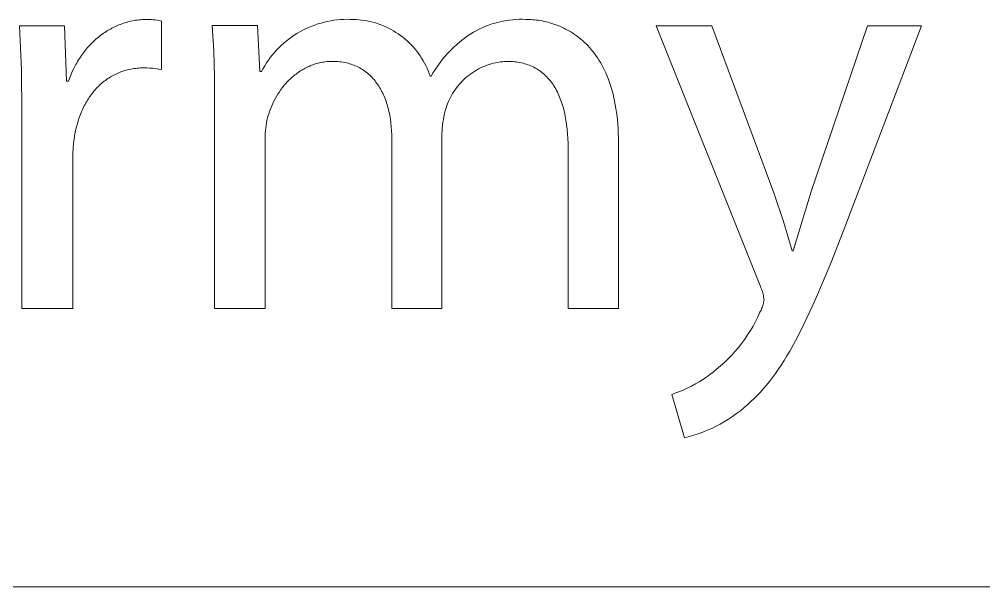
# Model space of a CAD drawing. Header units: millimetres. Extents: x -1656 to 3995, y -637 to 3312.
# Drawn here: x 2533.3 to 2626.7, y -636.5 to -581.6 of the extents above; entities that cross this region are included whole.
import ezdxf

# ---------------------------------------------------------------- set-up
doc = ezdxf.new("R2010")
doc.units = ezdxf.units.MM
doc.header["$MEASUREMENT"] = 0
doc.layers.add('Domyślny', color=7, linetype='Continuous', true_color=0x000000)

msp = doc.modelspace()

# ---------------------------------------------------------------- linework, layer by layer
at = {"layer": 'Domyślny', "color": 18, "lineweight": 15, "true_color": 0x000000}
for p, q in [((2543.484, -581.904), (2543.631, -581.861)), ((2543.631, -581.861), (2543.778, -581.82)), ((2543.778, -581.82), (2543.926, -581.783)), ((2543.926, -581.783), (2544.075, -581.748)), ((2544.075, -581.748), (2544.225, -581.717)), ((2544.225, -581.717), (2544.376, -581.689)), ((2544.376, -581.689), (2544.528, -581.664)), ((2544.528, -581.664), (2544.68, -581.643)), ((2544.68, -581.643), (2544.833, -581.624)), ((2544.833, -581.624), (2544.986, -581.609)), ((2544.986, -581.609), (2545.141, -581.597)), ((2545.141, -581.597), (2545.295, -581.589)), ((2545.295, -581.589), (2545.451, -581.584)), ((2545.451, -581.584), (2545.607, -581.582)), ((2545.607, -581.582), (2545.812, -581.585)), ((2545.812, -581.585), (2546.018, -581.594)), ((2546.018, -581.594), (2546.223, -581.61)), ((2546.223, -581.61), (2546.428, -581.631)), ((2546.428, -581.631), (2546.632, -581.659)), ((2546.632, -581.659), (2546.835, -581.693)), ((2546.835, -581.693), (2547.037, -581.733)), ((2547.037, -581.733), (2547.037, -586.437)), ((2562.48, -581.926), (2562.788, -581.845)), ((2562.788, -581.845), (2563.098, -581.773)), ((2563.098, -581.773), (2563.411, -581.713)), ((2563.411, -581.713), (2563.725, -581.663)), ((2563.725, -581.663), (2564.041, -581.623)), ((2564.041, -581.623), (2564.358, -581.594)), ((2564.358, -581.594), (2564.676, -581.576)), ((2564.676, -581.576), (2564.994, -581.569)), ((2564.994, -581.569), (2565.313, -581.573)), ((2565.313, -581.573), (2565.587, -581.574)), ((2565.587, -581.574), (2565.861, -581.585)), ((2565.861, -581.585), (2566.134, -581.605)), ((2566.134, -581.605), (2566.407, -581.634)), ((2566.407, -581.634), (2566.678, -581.673)), ((2566.678, -581.673), (2566.948, -581.72)), ((2566.948, -581.72), (2567.216, -581.777)), ((2567.216, -581.777), (2567.483, -581.843)), ((2567.483, -581.843), (2567.746, -581.918)), ((2579.232, -581.959), (2579.53, -581.874)), ((2579.53, -581.874), (2579.83, -581.8)), ((2579.83, -581.8), (2580.132, -581.736)), ((2580.132, -581.736), (2580.437, -581.682)), ((2580.437, -581.682), (2580.743, -581.638)), ((2580.743, -581.638), (2581.05, -581.604)), ((2581.05, -581.604), (2581.359, -581.581)), ((2581.359, -581.581), (2581.668, -581.568)), ((2581.668, -581.568), (2581.977, -581.565)), ((2581.977, -581.565), (2582.286, -581.573)), ((2582.286, -581.573), (2582.458, -581.575)), ((2582.458, -581.575), (2582.632, -581.58)), ((2582.632, -581.58), (2582.808, -581.589)), ((2582.808, -581.589), (2582.986, -581.602)), ((2582.986, -581.602), (2583.166, -581.619)), ((2583.166, -581.619), (2583.347, -581.639)), ((2583.347, -581.639), (2583.531, -581.664)), ((2583.531, -581.664), (2583.715, -581.693)), ((2583.715, -581.693), (2583.901, -581.727)), ((2583.901, -581.727), (2584.088, -581.765)), ((2584.088, -581.765), (2584.276, -581.807)), ((2584.276, -581.807), (2584.465, -581.854)), ((2584.465, -581.854), (2584.654, -581.906)), ((2533.457, -586.464), (2533.281, -582.184)), ((2533.281, -582.184), (2537.628, -582.184)), ((2537.628, -582.184), (2537.816, -587.566)), ((2541.546, -582.831), (2541.677, -582.746)), ((2541.677, -582.746), (2541.808, -582.664)), ((2541.808, -582.664), (2541.941, -582.585)), ((2541.941, -582.585), (2542.076, -582.508)), ((2542.076, -582.508), (2542.212, -582.435)), ((2542.212, -582.435), (2542.348, -582.364)), ((2542.348, -582.364), (2542.486, -582.296)), ((2542.486, -582.296), (2542.626, -582.231)), ((2542.626, -582.231), (2542.766, -582.169)), ((2542.766, -582.169), (2542.908, -582.11)), ((2542.908, -582.11), (2543.05, -582.054)), ((2543.05, -582.054), (2543.194, -582.001)), ((2543.194, -582.001), (2543.338, -581.951)), ((2543.338, -581.951), (2543.484, -581.904)), ((2552.095, -584.65), (2551.952, -582.175)), ((2551.952, -582.175), (2556.336, -582.175)), ((2556.336, -582.175), (2556.543, -586.616)), ((2560.153, -582.943), (2560.428, -582.782)), ((2560.428, -582.782), (2560.708, -582.63)), ((2560.708, -582.63), (2560.992, -582.488)), ((2560.992, -582.488), (2561.282, -582.356)), ((2561.282, -582.356), (2561.576, -582.233)), ((2561.576, -582.233), (2561.874, -582.121)), ((2561.874, -582.121), (2562.175, -582.019)), ((2562.175, -582.019), (2562.48, -581.926)), ((2567.746, -581.918), (2568.007, -582.002)), ((2568.007, -582.002), (2568.265, -582.095)), ((2568.265, -582.095), (2568.52, -582.197)), ((2568.52, -582.197), (2568.771, -582.307)), ((2568.771, -582.307), (2569.018, -582.425)), ((2569.018, -582.425), (2569.261, -582.552)), ((2569.261, -582.552), (2569.5, -582.687)), ((2569.5, -582.687), (2569.734, -582.831)), ((2576.987, -582.979), (2577.251, -582.819)), ((2577.251, -582.819), (2577.521, -582.668)), ((2577.521, -582.668), (2577.796, -582.526)), ((2577.796, -582.526), (2578.075, -582.394)), ((2578.075, -582.394), (2578.359, -582.27)), ((2578.359, -582.27), (2578.646, -582.157)), ((2578.646, -582.157), (2578.938, -582.053)), ((2578.938, -582.053), (2579.232, -581.959)), ((2584.654, -581.906), (2584.844, -581.963)), ((2584.844, -581.963), (2585.034, -582.025)), ((2585.034, -582.025), (2585.224, -582.092)), ((2585.224, -582.092), (2585.414, -582.164)), ((2585.414, -582.164), (2585.604, -582.241)), ((2585.604, -582.241), (2585.793, -582.324)), ((2585.793, -582.324), (2585.982, -582.413)), ((2585.982, -582.413), (2586.17, -582.507)), ((2586.17, -582.507), (2586.357, -582.607)), ((2586.357, -582.607), (2586.543, -582.712)), ((2586.543, -582.712), (2586.728, -582.824)), ((2586.728, -582.824), (2586.912, -582.942)), ((2605.027, -607.438), (2594.922, -582.184)), ((2594.922, -582.184), (2600.342, -582.184)), ((2600.342, -582.184), (2606.345, -598.368)), ((2609.958, -598.255), (2615.396, -582.184)), ((2620.646, -582.184), (2613.194, -601.698)), ((2615.396, -582.184), (2620.646, -582.184)), ((2540.323, -583.829), (2540.439, -583.718)), ((2540.439, -583.718), (2540.555, -583.609)), ((2540.555, -583.609), (2540.674, -583.502)), ((2540.674, -583.502), (2540.794, -583.398)), ((2540.794, -583.398), (2540.915, -583.297)), ((2540.915, -583.297), (2541.039, -583.198)), ((2541.039, -583.198), (2541.163, -583.102)), ((2541.163, -583.102), (2541.289, -583.009)), ((2541.289, -583.009), (2541.417, -582.919)), ((2541.417, -582.919), (2541.546, -582.831)), ((2558.87, -583.882), (2559.114, -583.677)), ((2559.114, -583.677), (2559.364, -583.481)), ((2559.364, -583.481), (2559.621, -583.293)), ((2559.621, -583.293), (2559.884, -583.113)), ((2559.884, -583.113), (2560.153, -582.943)), ((2569.734, -582.831), (2569.962, -582.982)), ((2569.962, -582.982), (2570.186, -583.141)), ((2570.186, -583.141), (2570.404, -583.307)), ((2570.404, -583.307), (2570.616, -583.481)), ((2570.616, -583.481), (2570.822, -583.661)), ((2570.822, -583.661), (2571.022, -583.849)), ((2575.618, -584.012), (2575.918, -583.756)), ((2575.918, -583.756), (2576.227, -583.511)), ((2576.227, -583.511), (2576.474, -583.325)), ((2576.474, -583.325), (2576.728, -583.148)), ((2576.728, -583.148), (2576.987, -582.979)), ((2586.912, -582.942), (2587.094, -583.066)), ((2587.094, -583.066), (2587.274, -583.196)), ((2587.274, -583.196), (2587.453, -583.333)), ((2587.453, -583.333), (2587.63, -583.476)), ((2587.63, -583.476), (2587.804, -583.626)), ((2587.804, -583.626), (2587.976, -583.783)), ((2539.467, -584.813), (2539.567, -584.682)), ((2539.567, -584.682), (2539.67, -584.552)), ((2539.67, -584.552), (2539.774, -584.426)), ((2539.774, -584.426), (2539.88, -584.301)), ((2539.88, -584.301), (2539.988, -584.18)), ((2539.988, -584.18), (2540.098, -584.06)), ((2540.098, -584.06), (2540.21, -583.944)), ((2540.21, -583.944), (2540.323, -583.829)), ((2552.171, -587.129), (2552.095, -584.65)), ((2557.969, -584.781), (2558.183, -584.545)), ((2558.183, -584.545), (2558.404, -584.317)), ((2558.404, -584.317), (2558.633, -584.096)), ((2558.633, -584.096), (2558.87, -583.882)), ((2571.022, -583.849), (2571.215, -584.043)), ((2571.215, -584.043), (2571.402, -584.244)), ((2571.402, -584.244), (2571.582, -584.451)), ((2571.582, -584.451), (2571.754, -584.664)), ((2571.754, -584.664), (2571.92, -584.883)), ((2574.773, -584.838), (2575.046, -584.553)), ((2575.046, -584.553), (2575.327, -584.278)), ((2575.327, -584.278), (2575.618, -584.012)), ((2587.976, -583.783), (2588.146, -583.946)), ((2588.146, -583.946), (2588.312, -584.117)), ((2588.312, -584.117), (2588.477, -584.294)), ((2588.477, -584.294), (2588.638, -584.479)), ((2588.638, -584.479), (2588.796, -584.671)), ((2588.796, -584.671), (2588.95, -584.87)), ((2538.906, -585.651), (2538.994, -585.506)), ((2538.994, -585.506), (2539.084, -585.363)), ((2539.084, -585.363), (2539.177, -585.222)), ((2539.177, -585.222), (2539.271, -585.083)), ((2539.271, -585.083), (2539.368, -584.947)), ((2539.368, -584.947), (2539.467, -584.813)), ((2557.198, -585.793), (2557.378, -585.531)), ((2557.378, -585.531), (2557.566, -585.274)), ((2557.566, -585.274), (2557.763, -585.024)), ((2557.763, -585.024), (2557.969, -584.781)), ((2571.92, -584.883), (2572.077, -585.108)), ((2572.077, -585.108), (2572.227, -585.337)), ((2572.227, -585.337), (2572.369, -585.572)), ((2572.369, -585.572), (2572.503, -585.811)), ((2574.017, -585.746), (2574.259, -585.435)), ((2574.259, -585.435), (2574.511, -585.132)), ((2574.511, -585.132), (2574.773, -584.838)), ((2588.95, -584.87), (2589.101, -585.077)), ((2589.101, -585.077), (2589.249, -585.292)), ((2589.249, -585.292), (2589.393, -585.514)), ((2589.393, -585.514), (2589.532, -585.744)), ((2533.507, -590.747), (2533.457, -586.464)), ((2538.422, -586.571), (2538.574, -586.256)), ((2538.574, -586.256), (2538.736, -585.949)), ((2538.736, -585.949), (2538.819, -585.799)), ((2538.819, -585.799), (2538.906, -585.651)), ((2543.459, -586.537), (2543.315, -586.583)), ((2543.606, -586.495), (2543.459, -586.537)), ((2543.754, -586.456), (2543.606, -586.495)), ((2543.903, -586.421), (2543.754, -586.456)), ((2544.055, -586.389), (2543.903, -586.421)), ((2544.208, -586.361), (2544.055, -586.389)), ((2544.363, -586.337), (2544.208, -586.361)), ((2544.519, -586.316), (2544.363, -586.337)), ((2544.677, -586.299), (2544.519, -586.316)), ((2544.836, -586.285), (2544.677, -586.299)), ((2544.997, -586.276), (2544.836, -586.285)), ((2545.16, -586.27), (2544.997, -586.276)), ((2545.324, -586.268), (2545.16, -586.27)), ((2545.611, -586.274), (2545.324, -586.268)), ((2545.898, -586.288), (2545.611, -586.274)), ((2546.185, -586.312), (2545.898, -586.288)), ((2546.47, -586.345), (2546.185, -586.312)), ((2546.754, -586.387), (2546.47, -586.345)), ((2547.037, -586.437), (2546.754, -586.387)), ((2556.713, -586.616), (2556.865, -586.336)), ((2556.865, -586.336), (2557.027, -586.062)), ((2557.027, -586.062), (2557.198, -585.793)), ((2560.497, -586.561), (2560.386, -586.634)), ((2560.61, -586.491), (2560.497, -586.561)), ((2560.724, -586.423), (2560.61, -586.491)), ((2560.839, -586.357), (2560.724, -586.423)), ((2560.956, -586.294), (2560.839, -586.357)), ((2561.075, -586.234), (2560.956, -586.294)), ((2561.195, -586.176), (2561.075, -586.234)), ((2561.317, -586.12), (2561.195, -586.176)), ((2561.44, -586.068), (2561.317, -586.12)), ((2561.565, -586.018), (2561.44, -586.068)), ((2561.691, -585.971), (2561.565, -586.018)), ((2561.818, -585.926), (2561.691, -585.971)), ((2561.947, -585.885), (2561.818, -585.926)), ((2562.077, -585.847), (2561.947, -585.885)), ((2562.209, -585.811), (2562.077, -585.847)), ((2562.342, -585.779), (2562.209, -585.811)), ((2562.477, -585.75), (2562.342, -585.779)), ((2562.613, -585.724), (2562.477, -585.75)), ((2562.75, -585.701), (2562.613, -585.724)), ((2562.888, -585.682), (2562.75, -585.701)), ((2563.028, -585.666), (2562.888, -585.682)), ((2563.169, -585.654), (2563.028, -585.666)), ((2563.312, -585.645), (2563.169, -585.654)), ((2563.455, -585.639), (2563.312, -585.645)), ((2563.6, -585.637), (2563.455, -585.639)), ((2563.777, -585.64), (2563.6, -585.637)), ((2563.951, -585.647), (2563.777, -585.64)), ((2564.122, -585.658), (2563.951, -585.647)), ((2564.291, -585.674), (2564.122, -585.658)), ((2564.457, -585.695), (2564.291, -585.674)), ((2564.62, -585.72), (2564.457, -585.695)), ((2564.78, -585.749), (2564.62, -585.72)), ((2564.938, -585.783), (2564.78, -585.749)), ((2565.093, -585.821), (2564.938, -585.783)), ((2565.245, -585.863), (2565.093, -585.821)), ((2565.395, -585.909), (2565.245, -585.863)), ((2565.541, -585.96), (2565.395, -585.909)), ((2565.685, -586.014), (2565.541, -585.96)), ((2565.826, -586.073), (2565.685, -586.014)), ((2565.965, -586.136), (2565.826, -586.073)), ((2566.101, -586.202), (2565.965, -586.136)), ((2566.233, -586.273), (2566.101, -586.202)), ((2566.364, -586.347), (2566.233, -586.273)), ((2566.491, -586.426), (2566.364, -586.347)), ((2566.616, -586.508), (2566.491, -586.426)), ((2566.738, -586.594), (2566.616, -586.508)), ((2572.503, -585.811), (2572.629, -586.055)), ((2572.629, -586.055), (2572.746, -586.302)), ((2572.746, -586.302), (2572.855, -586.554)), ((2572.855, -586.554), (2572.955, -586.809)), ((2573.357, -586.726), (2573.566, -586.392)), ((2573.566, -586.392), (2573.786, -586.065)), ((2573.786, -586.065), (2574.017, -585.746)), ((2577.552, -586.479), (2577.363, -586.591)), ((2577.745, -586.373), (2577.552, -586.479)), ((2577.941, -586.275), (2577.745, -586.373)), ((2578.14, -586.182), (2577.941, -586.275)), ((2578.343, -586.097), (2578.14, -586.182)), ((2578.548, -586.019), (2578.343, -586.097)), ((2578.756, -585.947), (2578.548, -586.019)), ((2578.966, -585.883), (2578.756, -585.947)), ((2579.178, -585.826), (2578.966, -585.883)), ((2579.392, -585.776), (2579.178, -585.826)), ((2579.607, -585.734), (2579.392, -585.776)), ((2579.824, -585.698), (2579.607, -585.734)), ((2580.042, -585.671), (2579.824, -585.698)), ((2580.26, -585.65), (2580.042, -585.671)), ((2580.48, -585.637), (2580.26, -585.65)), ((2580.666, -585.64), (2580.48, -585.637)), ((2580.849, -585.647), (2580.666, -585.64)), ((2581.03, -585.658), (2580.849, -585.647)), ((2581.207, -585.674), (2581.03, -585.658)), ((2581.381, -585.695), (2581.207, -585.674)), ((2581.552, -585.72), (2581.381, -585.695)), ((2581.72, -585.75), (2581.552, -585.72)), ((2581.885, -585.784), (2581.72, -585.75)), ((2582.047, -585.823), (2581.885, -585.784)), ((2582.206, -585.866), (2582.047, -585.823)), ((2582.362, -585.914), (2582.206, -585.866)), ((2582.515, -585.966), (2582.362, -585.914)), ((2582.665, -586.022), (2582.515, -585.966)), ((2582.812, -586.082), (2582.665, -586.022)), ((2582.956, -586.147), (2582.812, -586.082)), ((2583.097, -586.216), (2582.956, -586.147)), ((2583.235, -586.29), (2583.097, -586.216)), ((2583.37, -586.367), (2583.235, -586.29)), ((2583.502, -586.449), (2583.37, -586.367)), ((2583.631, -586.535), (2583.502, -586.449)), ((2583.757, -586.625), (2583.631, -586.535)), ((2589.532, -585.744), (2589.668, -585.982)), ((2589.668, -585.982), (2589.799, -586.228)), ((2589.799, -586.228), (2589.926, -586.482)), ((2589.926, -586.482), (2590.049, -586.744)), ((2538.023, -587.566), (2538.146, -587.226)), ((2538.146, -587.226), (2538.279, -586.894)), ((2538.279, -586.894), (2538.422, -586.571)), ((2541.6, -587.477), (2541.481, -587.567)), ((2541.72, -587.389), (2541.6, -587.477)), ((2541.843, -587.305), (2541.72, -587.389)), ((2541.967, -587.223), (2541.843, -587.305)), ((2542.094, -587.145), (2541.967, -587.223)), ((2542.222, -587.07), (2542.094, -587.145)), ((2542.352, -586.998), (2542.222, -587.07)), ((2542.484, -586.929), (2542.352, -586.998)), ((2542.618, -586.863), (2542.484, -586.929)), ((2542.754, -586.8), (2542.618, -586.863)), ((2542.891, -586.741), (2542.754, -586.8)), ((2543.031, -586.685), (2542.891, -586.741)), ((2543.172, -586.632), (2543.031, -586.685)), ((2543.315, -586.583), (2543.172, -586.632)), ((2552.178, -589.608), (2552.171, -587.129)), ((2556.543, -586.616), (2556.713, -586.616)), ((2559.367, -587.474), (2559.275, -587.568)), ((2559.462, -587.381), (2559.367, -587.474)), ((2559.558, -587.291), (2559.462, -587.381)), ((2559.655, -587.202), (2559.558, -587.291)), ((2559.755, -587.115), (2559.655, -587.202)), ((2559.856, -587.029), (2559.755, -587.115)), ((2559.959, -586.946), (2559.856, -587.029)), ((2560.063, -586.865), (2559.959, -586.946)), ((2560.169, -586.786), (2560.063, -586.865)), ((2560.277, -586.709), (2560.169, -586.786)), ((2560.386, -586.634), (2560.277, -586.709)), ((2566.857, -586.683), (2566.738, -586.594)), ((2566.973, -586.776), (2566.857, -586.683)), ((2567.087, -586.873), (2566.973, -586.776)), ((2567.197, -586.973), (2567.087, -586.873)), ((2567.305, -587.077), (2567.197, -586.973)), ((2567.411, -587.184), (2567.305, -587.077)), ((2567.513, -587.295), (2567.411, -587.184)), ((2567.613, -587.409), (2567.513, -587.295)), ((2567.71, -587.526), (2567.613, -587.409)), ((2572.955, -586.809), (2573.047, -587.068)), ((2573.047, -587.068), (2573.16, -587.068)), ((2573.16, -587.068), (2573.357, -586.726)), ((2576.319, -587.391), (2576.162, -587.545)), ((2576.481, -587.243), (2576.319, -587.391)), ((2576.649, -587.101), (2576.481, -587.243)), ((2576.821, -586.965), (2576.649, -587.101)), ((2576.997, -586.834), (2576.821, -586.965)), ((2577.178, -586.709), (2576.997, -586.834)), ((2577.363, -586.591), (2577.178, -586.709)), ((2583.88, -586.72), (2583.757, -586.625)), ((2584, -586.818), (2583.88, -586.72)), ((2584.117, -586.921), (2584, -586.818)), ((2584.231, -587.027), (2584.117, -586.921)), ((2584.342, -587.138), (2584.231, -587.027)), ((2584.45, -587.252), (2584.342, -587.138)), ((2584.555, -587.371), (2584.45, -587.252)), ((2584.657, -587.493), (2584.555, -587.371)), ((2584.757, -587.619), (2584.657, -587.493)), ((2590.049, -586.744), (2590.166, -587.015)), ((2590.166, -587.015), (2590.279, -587.295)), ((2590.279, -587.295), (2590.386, -587.582)), ((2537.816, -587.566), (2538.023, -587.566)), ((2540.606, -588.393), (2540.506, -588.508)), ((2540.708, -588.28), (2540.606, -588.393)), ((2540.812, -588.17), (2540.708, -588.28)), ((2540.919, -588.063), (2540.812, -588.17)), ((2541.027, -587.958), (2540.919, -588.063)), ((2541.138, -587.856), (2541.027, -587.958)), ((2541.25, -587.757), (2541.138, -587.856)), ((2541.365, -587.661), (2541.25, -587.757)), ((2541.481, -587.567), (2541.365, -587.661)), ((2558.599, -588.373), (2558.448, -588.587)), ((2558.757, -588.164), (2558.599, -588.373)), ((2558.922, -587.959), (2558.757, -588.164)), ((2559.095, -587.761), (2558.922, -587.959)), ((2559.184, -587.663), (2559.095, -587.761)), ((2559.275, -587.568), (2559.184, -587.663)), ((2567.804, -587.647), (2567.71, -587.526)), ((2567.895, -587.771), (2567.804, -587.647)), ((2567.984, -587.898), (2567.895, -587.771)), ((2568.07, -588.028), (2567.984, -587.898)), ((2568.153, -588.162), (2568.07, -588.028)), ((2568.233, -588.298), (2568.153, -588.162)), ((2568.31, -588.437), (2568.233, -588.298)), ((2575.459, -588.387), (2575.336, -588.569)), ((2575.588, -588.209), (2575.459, -588.387)), ((2575.723, -588.036), (2575.588, -588.209)), ((2575.864, -587.867), (2575.723, -588.036)), ((2576.01, -587.703), (2575.864, -587.867)), ((2576.162, -587.545), (2576.01, -587.703)), ((2584.853, -587.75), (2584.757, -587.619)), ((2584.947, -587.884), (2584.853, -587.75)), ((2585.037, -588.022), (2584.947, -587.884)), ((2585.125, -588.164), (2585.037, -588.022)), ((2585.209, -588.309), (2585.125, -588.164)), ((2585.291, -588.459), (2585.209, -588.309)), ((2590.386, -587.582), (2590.489, -587.879)), ((2590.489, -587.879), (2590.585, -588.185)), ((2590.585, -588.185), (2590.677, -588.499)), ((2539.952, -589.255), (2539.867, -589.387)), ((2540.039, -589.124), (2539.952, -589.255)), ((2540.128, -588.996), (2540.039, -589.124)), ((2540.219, -588.87), (2540.128, -588.996)), ((2540.312, -588.747), (2540.219, -588.87)), ((2540.408, -588.627), (2540.312, -588.747)), ((2540.506, -588.508), (2540.408, -588.627)), ((2558.042, -589.252), (2557.922, -589.479)), ((2558.17, -589.027), (2558.042, -589.252)), ((2558.305, -588.805), (2558.17, -589.027)), ((2558.448, -588.587), (2558.305, -588.805)), ((2568.385, -588.579), (2568.31, -588.437)), ((2568.457, -588.725), (2568.385, -588.579)), ((2568.526, -588.873), (2568.457, -588.725)), ((2568.592, -589.024), (2568.526, -588.873)), ((2568.656, -589.177), (2568.592, -589.024)), ((2568.716, -589.334), (2568.656, -589.177)), ((2568.774, -589.493), (2568.716, -589.334)), ((2574.909, -589.336), (2574.819, -589.536)), ((2575.006, -589.139), (2574.909, -589.336)), ((2575.11, -588.945), (2575.006, -589.139)), ((2575.22, -588.755), (2575.11, -588.945)), ((2575.336, -588.569), (2575.22, -588.755)), ((2585.37, -588.612), (2585.291, -588.459)), ((2585.446, -588.769), (2585.37, -588.612)), ((2585.519, -588.929), (2585.446, -588.769)), ((2585.589, -589.093), (2585.519, -588.929)), ((2585.656, -589.261), (2585.589, -589.093)), ((2585.72, -589.433), (2585.656, -589.261)), ((2590.677, -588.499), (2590.762, -588.822)), ((2590.762, -588.822), (2590.842, -589.155)), ((2590.842, -589.155), (2590.915, -589.497)), ((2539.408, -590.233), (2539.34, -590.381)), ((2539.479, -590.086), (2539.408, -590.233)), ((2539.552, -589.942), (2539.479, -590.086)), ((2539.627, -589.8), (2539.552, -589.942)), ((2539.705, -589.66), (2539.627, -589.8)), ((2539.785, -589.523), (2539.705, -589.66)), ((2539.867, -589.387), (2539.785, -589.523)), ((2552.178, -609.574), (2552.178, -589.608)), ((2557.612, -590.174), (2557.525, -590.408)), ((2557.707, -589.941), (2557.612, -590.174)), ((2557.811, -589.709), (2557.707, -589.941)), ((2557.922, -589.479), (2557.811, -589.709)), ((2568.829, -589.654), (2568.774, -589.493)), ((2568.881, -589.819), (2568.829, -589.654)), ((2568.931, -589.985), (2568.881, -589.819)), ((2568.977, -590.155), (2568.931, -589.985)), ((2569.021, -590.326), (2568.977, -590.155)), ((2574.59, -590.154), (2574.511, -590.425)), ((2574.659, -589.945), (2574.59, -590.154)), ((2574.735, -589.739), (2574.659, -589.945)), ((2574.819, -589.536), (2574.735, -589.739)), ((2585.781, -589.608), (2585.72, -589.433)), ((2585.84, -589.786), (2585.781, -589.608)), ((2585.895, -589.968), (2585.84, -589.786)), ((2585.948, -590.154), (2585.895, -589.968)), ((2585.998, -590.343), (2585.948, -590.154)), ((2590.915, -589.497), (2590.983, -589.848)), ((2590.983, -589.848), (2591.044, -590.208)), ((2591.044, -590.208), (2591.098, -590.578)), ((2533.507, -609.564), (2533.507, -590.747)), ((2539.035, -591.155), (2538.981, -591.316)), ((2539.091, -590.996), (2539.035, -591.155)), ((2539.15, -590.84), (2539.091, -590.996)), ((2539.211, -590.685), (2539.15, -590.84)), ((2539.274, -590.532), (2539.211, -590.685)), ((2539.34, -590.381), (2539.274, -590.532)), ((2557.306, -591.116), (2557.248, -591.356)), ((2557.372, -590.878), (2557.306, -591.116)), ((2557.447, -590.643), (2557.372, -590.878)), ((2557.525, -590.408), (2557.447, -590.643)), ((2569.062, -590.501), (2569.021, -590.326)), ((2569.1, -590.677), (2569.062, -590.501)), ((2569.136, -590.856), (2569.1, -590.677)), ((2569.198, -591.22), (2569.136, -590.856)), ((2569.249, -591.593), (2569.198, -591.22)), ((2574.38, -590.974), (2574.327, -591.252)), ((2574.441, -590.699), (2574.38, -590.974)), ((2574.511, -590.425), (2574.441, -590.699)), ((2586.045, -590.536), (2585.998, -590.343)), ((2586.13, -590.931), (2586.045, -590.536)), ((2586.204, -591.34), (2586.13, -590.931)), ((2591.098, -590.578), (2591.145, -590.958)), ((2591.145, -590.958), (2591.186, -591.348)), ((2538.792, -591.977), (2538.713, -592.318)), ((2538.882, -591.643), (2538.792, -591.977)), ((2538.981, -591.316), (2538.882, -591.643)), ((2557.122, -592.085), (2557.097, -592.331)), ((2557.156, -591.841), (2557.122, -592.085)), ((2557.198, -591.598), (2557.156, -591.841)), ((2557.248, -591.356), (2557.198, -591.598)), ((2569.289, -591.974), (2569.249, -591.593)), ((2569.317, -592.364), (2569.289, -591.974)), ((2574.221, -592.092), (2574.204, -592.374)), ((2574.248, -591.811), (2574.221, -592.092)), ((2574.283, -591.531), (2574.248, -591.811)), ((2574.327, -591.252), (2574.283, -591.531)), ((2586.266, -591.763), (2586.204, -591.34)), ((2586.317, -592.198), (2586.266, -591.763)), ((2591.186, -591.348), (2591.22, -591.747)), ((2591.22, -591.747), (2591.246, -592.157)), ((2591.246, -592.157), (2591.266, -592.577)), ((2538.644, -592.666), (2538.577, -593.126)), ((2538.713, -592.318), (2538.644, -592.666)), ((2557.071, -592.824), (2557.07, -593.071)), ((2557.07, -593.071), (2557.07, -609.574)), ((2557.079, -592.577), (2557.071, -592.824)), ((2557.097, -592.331), (2557.079, -592.577)), ((2569.334, -592.761), (2569.317, -592.364)), ((2569.34, -593.165), (2569.334, -592.761)), ((2574.204, -592.374), (2574.195, -592.657)), ((2574.195, -592.657), (2574.195, -609.574)), ((2586.357, -592.647), (2586.317, -592.198)), ((2586.385, -593.108), (2586.357, -592.647)), ((2591.266, -592.577), (2591.277, -593.007)), ((2591.277, -593.007), (2591.281, -593.447)), ((2538.522, -593.588), (2538.481, -594.051)), ((2538.577, -593.126), (2538.522, -593.588)), ((2569.34, -609.574), (2569.34, -593.165)), ((2586.402, -593.582), (2586.385, -593.108)), ((2586.407, -594.068), (2586.402, -593.582)), ((2591.281, -593.447), (2591.281, -609.574)), ((2538.452, -594.516), (2538.437, -594.981)), ((2538.481, -594.051), (2538.452, -594.516)), ((2586.407, -609.574), (2586.407, -594.068)), ((2538.437, -594.981), (2538.437, -609.564)), ((2606.345, -598.368), (2607.266, -601.157)), ((2608.208, -603.975), (2609.958, -598.255)), ((2607.266, -601.157), (2608.095, -603.975)), ((2613.194, -601.698), (2611.903, -605.016)), ((2608.095, -603.975), (2608.208, -603.975)), ((2611.903, -605.016), (2610.695, -607.934)), ((2605.082, -607.56), (2605.027, -607.438)), ((2605.133, -607.683), (2605.082, -607.56)), ((2605.179, -607.808), (2605.133, -607.683)), ((2605.221, -607.935), (2605.179, -607.808)), ((2605.259, -608.063), (2605.221, -607.935)), ((2610.695, -607.934), (2610.114, -609.253)), ((2605.293, -608.192), (2605.259, -608.063)), ((2605.323, -608.322), (2605.293, -608.192)), ((2605.321, -609.059), (2605.346, -608.946)), ((2605.348, -608.453), (2605.323, -608.322)), ((2605.346, -608.946), (2605.367, -608.832)), ((2605.369, -608.585), (2605.348, -608.453)), ((2605.367, -608.832), (2605.385, -608.717)), ((2605.385, -608.717), (2605.369, -608.585)), ((2538.437, -609.564), (2533.507, -609.564)), ((2557.07, -609.574), (2552.178, -609.574)), ((2574.195, -609.574), (2569.34, -609.574)), ((2591.281, -609.574), (2586.407, -609.574)), ((2604.99, -609.922), (2605.044, -609.819)), ((2605.044, -609.819), (2605.094, -609.715)), ((2605.094, -609.715), (2605.141, -609.609)), ((2605.141, -609.609), (2605.184, -609.501)), ((2605.184, -609.501), (2605.224, -609.393)), ((2605.224, -609.393), (2605.26, -609.282)), ((2605.26, -609.282), (2605.292, -609.171)), ((2605.292, -609.171), (2605.321, -609.059)), ((2610.114, -609.253), (2609.545, -610.484)), ((2604.318, -611.264), (2604.557, -610.824)), ((2604.557, -610.824), (2604.781, -610.377)), ((2604.781, -610.377), (2604.99, -609.922)), ((2609.545, -610.484), (2608.984, -611.632)), ((2603.797, -612.119), (2604.065, -611.696)), ((2604.065, -611.696), (2604.318, -611.264)), ((2608.984, -611.632), (2608.429, -612.7)), ((2603.219, -612.936), (2603.515, -612.532)), ((2603.515, -612.532), (2603.797, -612.119)), ((2608.429, -612.7), (2607.875, -613.692)), ((2602.587, -613.713), (2602.91, -613.33)), ((2602.91, -613.33), (2603.219, -612.936)), ((2601.546, -614.794), (2601.905, -614.445)), ((2601.905, -614.445), (2602.252, -614.085)), ((2602.252, -614.085), (2602.587, -613.713)), ((2607.599, -614.161), (2607.321, -614.613)), ((2607.875, -613.692), (2607.599, -614.161)), ((2600.47, -615.719), (2600.793, -615.454)), ((2600.793, -615.454), (2601.175, -615.131)), ((2601.175, -615.131), (2601.546, -614.794)), ((2606.763, -615.466), (2606.481, -615.868)), ((2607.043, -615.047), (2606.763, -615.466)), ((2607.321, -614.613), (2607.043, -615.047)), ((2599.099, -616.669), (2599.453, -616.448)), ((2599.453, -616.448), (2599.8, -616.216)), ((2599.8, -616.216), (2600.139, -615.973)), ((2600.139, -615.973), (2600.47, -615.719)), ((2606.198, -616.255), (2605.911, -616.628)), ((2606.481, -615.868), (2606.198, -616.255)), ((2597.616, -617.435), (2597.996, -617.262)), ((2597.996, -617.262), (2598.37, -617.076)), ((2598.37, -617.076), (2598.737, -616.878)), ((2598.737, -616.878), (2599.099, -616.669)), ((2605.33, -617.33), (2605.034, -617.661)), ((2605.622, -616.986), (2605.33, -617.33)), ((2605.911, -616.628), (2605.622, -616.986)), ((2596.447, -617.882), (2596.841, -617.745)), ((2597.67, -622.078), (2596.447, -617.882)), ((2596.841, -617.745), (2597.231, -617.597)), ((2597.231, -617.597), (2597.616, -617.435)), ((2604.429, -618.284), (2604.119, -618.578)), ((2604.733, -617.978), (2604.429, -618.284)), ((2605.034, -617.661), (2604.733, -617.978)), ((2603.454, -619.168), (2603.093, -619.464)), ((2603.804, -618.86), (2603.454, -619.168)), ((2604.119, -618.578), (2603.804, -618.86)), ((2602.342, -620.019), (2601.952, -620.277)), ((2602.722, -619.748), (2602.342, -620.019)), ((2603.093, -619.464), (2602.722, -619.748)), ((2600.735, -620.969), (2600.315, -621.172)), ((2601.149, -620.752), (2600.735, -620.969)), ((2601.555, -620.521), (2601.149, -620.752)), ((2601.952, -620.277), (2601.555, -620.521)), ((2598.123, -621.965), (2597.67, -622.078)), ((2598.571, -621.836), (2598.123, -621.965)), ((2599.015, -621.692), (2598.571, -621.836)), ((2599.454, -621.533), (2599.015, -621.692)), ((2599.888, -621.36), (2599.454, -621.533)), ((2600.315, -621.172), (2599.888, -621.36)), ((3989.99, -636.506), (-1655.676, -636.506)), ((3989.99, -636.506), (1859.782, -636.506))]:
    msp.add_line(p, q, dxfattribs=at)

doc.saveas('drawing.dxf')
